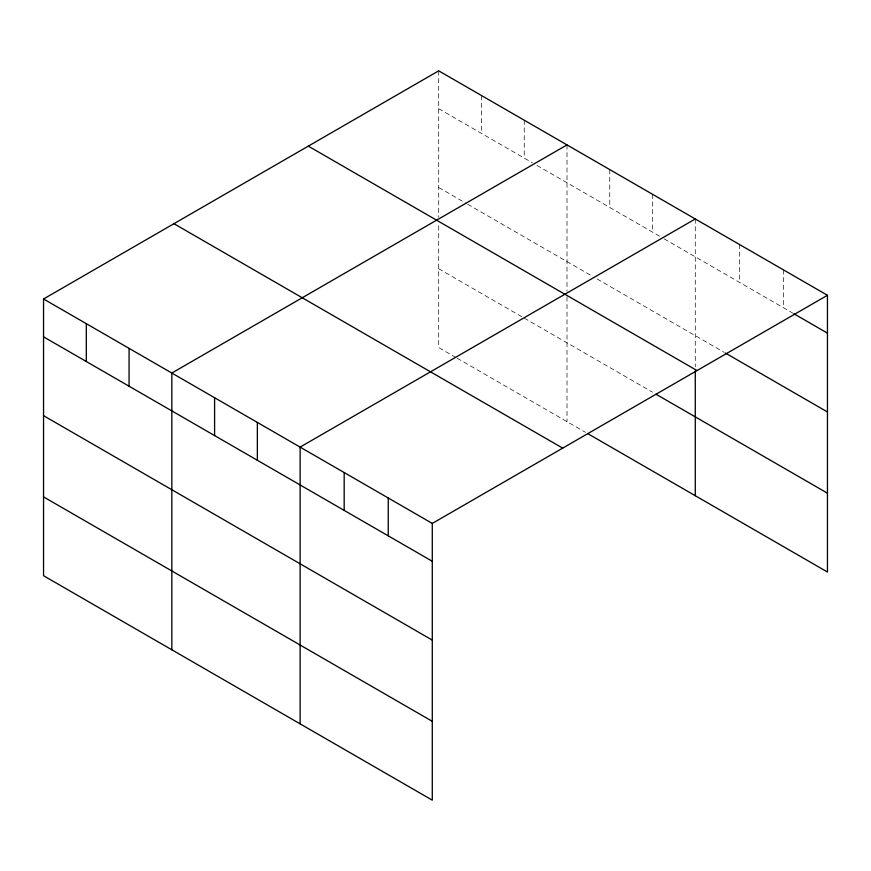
<?xml version="1.0" encoding="UTF-8"?>
<svg xmlns="http://www.w3.org/2000/svg" width="871" height="871" viewBox="0 0 871 871"><rect width="100%" height="100%" fill="white"/><g stroke="black" fill="none" stroke-linecap="round" stroke-linejoin="round"><path stroke-width="0.65" stroke-dasharray="4.36 3.27" d="M438.712 70.834L438.712 217.304M438.712 108.701L532.323 162.746M536.95 165.414L659.456 236.139M664.072 238.806L792.664 313.048M438.712 187.526L466.442 203.542M467.607 204.206L592.422 276.27M597.038 278.938L724.258 352.396M438.712 268.747L521.925 316.794M524.233 318.122L652.521 392.19M456.045 357.589L438.712 347.583L438.712 222.726M457.199 358.253L585.486 432.321M783.388 269.836L783.388 307.692M739.337 244.403L739.337 282.258M695.276 218.969L695.276 366.789M652.521 194.277L652.521 232.132M609.754 169.595L609.754 207.45M566.999 144.902L566.999 291.371M566.999 296.782L566.999 421.64M524.233 120.22L524.233 158.076M481.467 95.527L481.467 133.383"/><path stroke-width="1.31" d="M827.45 295.28L432.288 523.417L432.288 800.166L43.55 575.72L43.55 298.982L438.712 70.834L827.45 295.28L827.45 572.018L587.794 433.66M566.999 144.902L171.837 373.049L171.837 649.788M695.276 218.969L300.114 447.106L300.114 723.855M793.829 313.723L827.45 333.136M725.423 353.06L827.45 411.961M308.312 146.121L697.05 370.567M655.983 394.193L827.45 493.182M173.95 223.695L562.688 448.13M43.55 298.982L432.288 523.417M43.55 336.837L432.288 561.272M43.55 415.674L432.288 640.109M43.55 496.895L432.288 721.33M695.276 370.85L695.276 495.708M388.237 497.983L388.237 535.839M344.176 472.55L344.176 510.406M257.359 422.424L257.359 460.28M214.593 397.731L214.593 435.587M129.071 348.356L129.071 386.212M86.316 323.674L86.316 361.53"/></g></svg>
